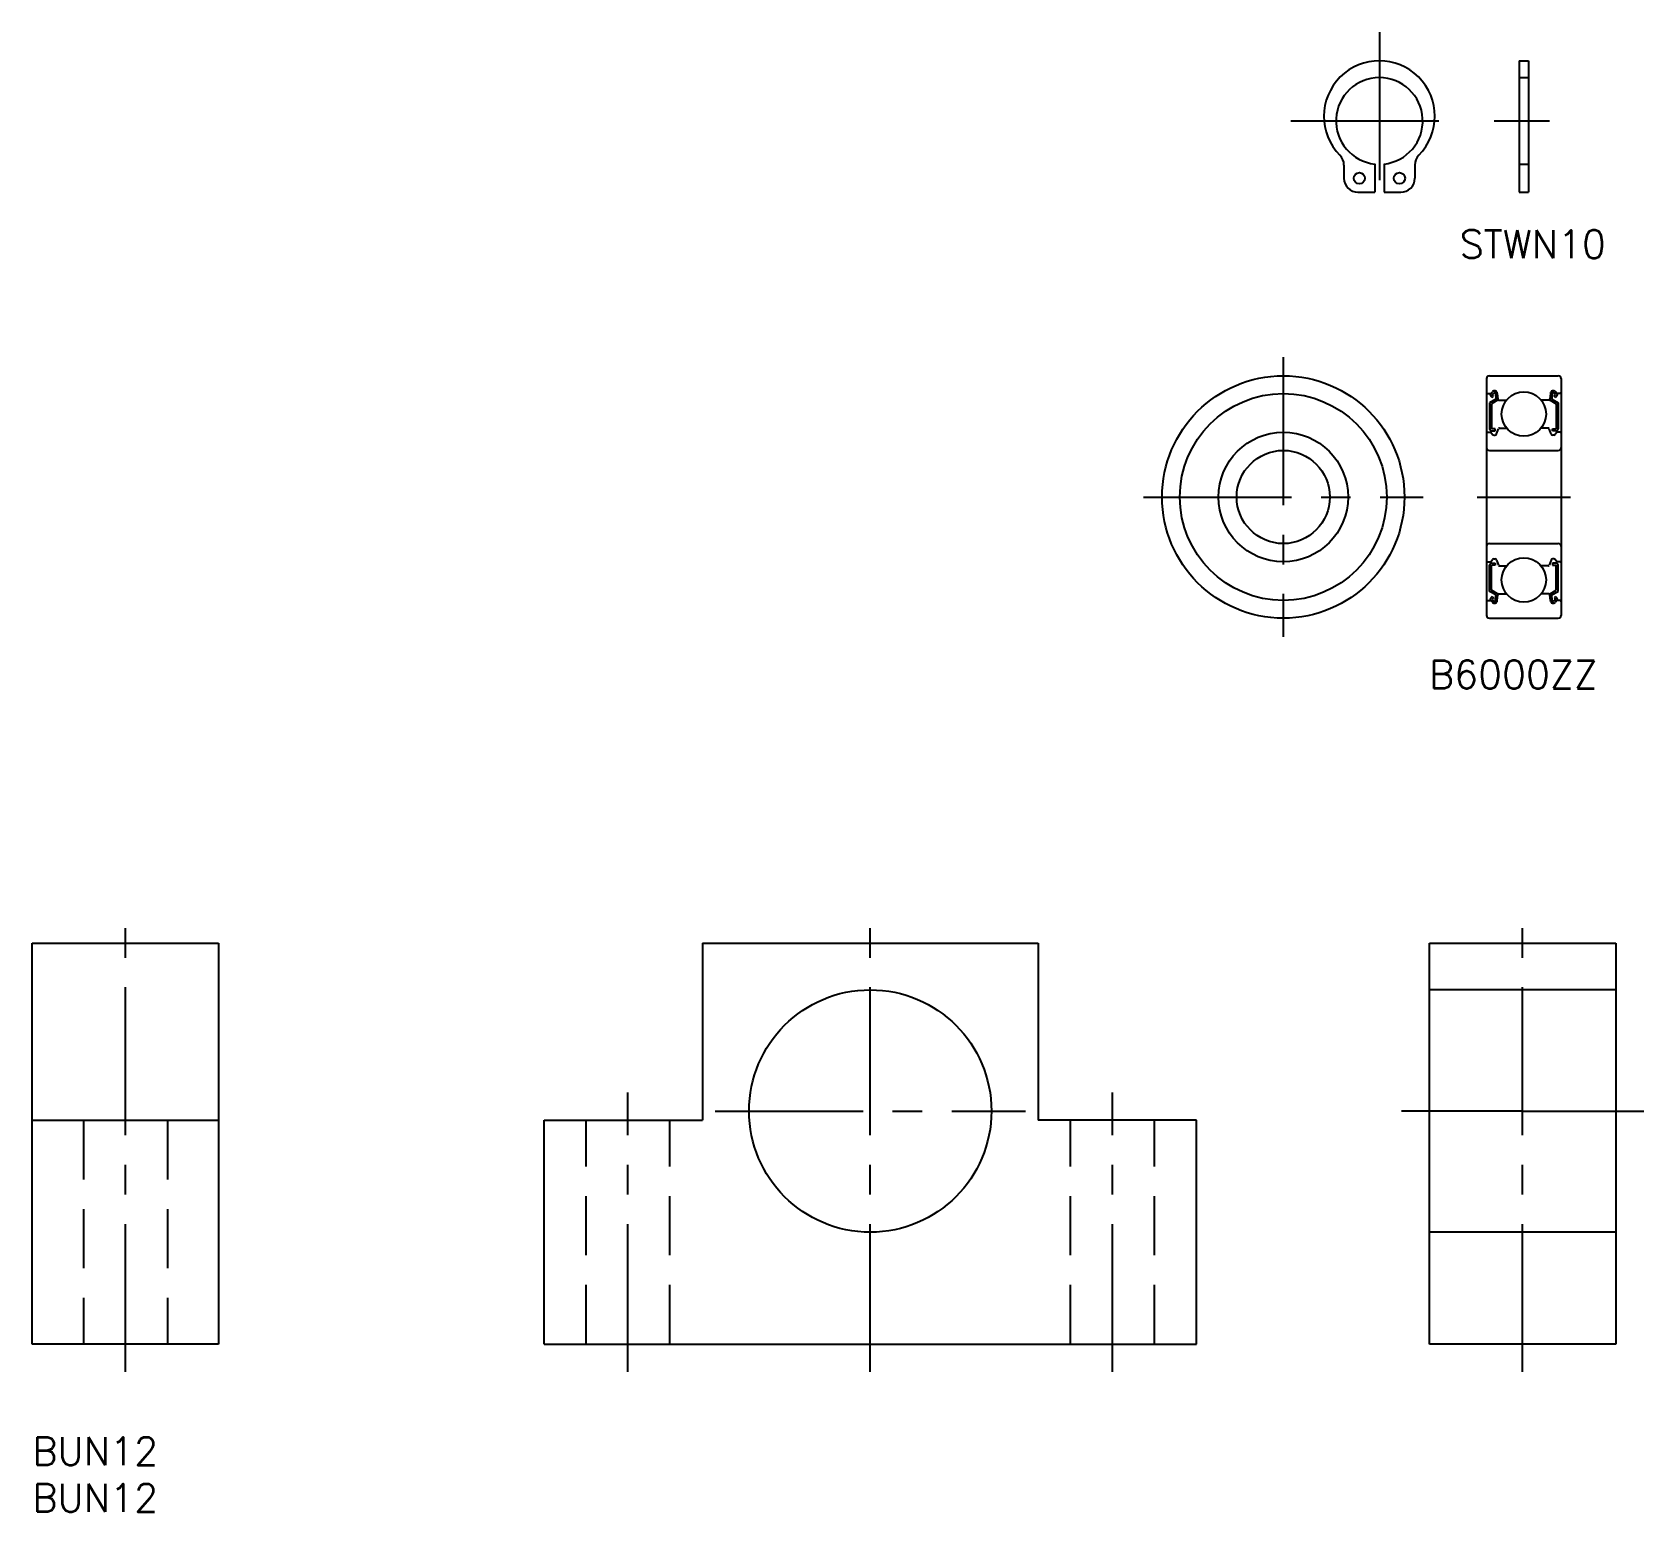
# Model space of a CAD drawing. Extents: x 0 to 173, y -8 to 151.
import ezdxf

# ---------------------------------------------------------------- set-up
doc = ezdxf.new("R2010")
doc.units = 0
doc.header["$LTSCALE"] = 0.5
doc.linetypes.add('CENTER', pattern=[50.8, 31.75, -6.35, 6.35, -6.35])
doc.linetypes.add('DASHED', pattern=[19.05, 12.7, -6.35])
for name, color, linetype in [('MSM_CENTER', 1, 'CENTER'), ('MSM_CONTINUOUS', 7, 'CONTINUOUS'), ('MSM_DASHED', 4, 'DASHED'), ('MSM_PART_NUMBER', 7, 'CONTINUOUS')]:
    doc.layers.add(name, color=color, linetype=linetype)
doc.styles.get("Standard").update_dxf_attribs({"font": 'txt.shx', "height": 3, "bigfont": 'bigfont.shx'})

# ---------------------------------------------------------------- blocks, each defined once
blk = doc.blocks.new('*U29')
at = {"layer": 'MSM_PART_NUMBER'}
blk.add_text('BUN12', height=3, dxfattribs=at).set_placement((0, -3))
blk = doc.blocks.new('*U30')
at = {"layer": 'MSM_PART_NUMBER'}
blk.add_text('BUN12', height=3, dxfattribs=at).set_placement((0, -8))

msp = doc.modelspace()

# ---------------------------------------------------------------- linework, layer by layer
at = {"layer": 'MSM_CENTER'}
for p, q in [((144.55, 150.75), (144.55, 131.72)), ((135.04, 141.23), (154.07, 141.23)), ((156.86, 141.23), (162.79, 141.23)), ((134.24, 115.88), (134.24, 85.88)), ((119.24, 100.88), (149.24, 100.88)), ((155.05, 100.88), (165.05, 100.88)), ((10, 7), (10, 56)), ((89.92, 7), (89.92, 56)), ((159.92, 7), (159.92, 56)), ((63.92, 7), (63.92, 37)), ((115.92, 7), (115.92, 37)), ((73.27, 35), (106.57, 35)), ((159.92, 35), (146.92, 35)), ((159.92, 35), (172.92, 35))]:
    msp.add_line(p, q, dxfattribs=at)
at = {"layer": 'MSM_CONTINUOUS'}
for p, q in [((159.55, 147.68), (159.55, 133.58)), ((159.55, 147.68), (160.55, 147.68)), ((160.55, 147.68), (160.55, 133.58)), ((144.05, 136.61), (144.05, 133.58)), ((145.05, 136.61), (145.05, 133.58)), ((140.75, 136.5), (140.75, 135.08)), ((144.05, 135.85), (144.05, 135.85)), ((144.05, 135.1), (144.05, 135.1)), ((148.35, 136.5), (148.35, 135.08)), ((142.25, 133.58), (144.05, 133.58)), ((145.05, 133.58), (146.85, 133.58)), ((159.55, 133.58), (160.55, 133.58)), ((156.05, 113.58), (156.05, 88.18)), ((156.35, 113.88), (163.75, 113.88)), ((164.05, 113.58), (164.05, 88.18)), ((156.15, 111.98), (156.51, 111.98)), ((157.03, 111.38), (156.38, 111)), ((156.38, 111), (156.38, 108.18)), ((156.5, 111.97), (156.67, 112.17)), ((156.65, 111.55), (156.51, 111.7)), ((157.23, 111.26), (156.58, 110.89)), ((156.58, 110.89), (156.58, 108.18)), ((156.65, 111.84), (156.82, 112.04)), ((156.8, 111.7), (156.65, 111.84)), ((156.65, 111.55), (156.8, 111.7)), ((157, 111.98), (157.03, 111.38)), ((157.2, 112), (157.26, 111.37)), ((157.23, 111.63), (157.23, 111.26)), ((157.36, 111.28), (158.2, 111.28)), ((162.75, 111.28), (161.9, 111.28)), ((162.9, 112), (162.85, 111.37)), ((162.87, 111.63), (162.87, 111.26)), ((162.87, 111.26), (163.52, 110.89)), ((163.1, 111.98), (163.07, 111.38)), ((163.07, 111.38), (163.72, 111)), ((163.45, 111.84), (163.28, 112.04)), ((163.31, 111.7), (163.45, 111.84)), ((163.45, 111.55), (163.31, 111.7)), ((163.6, 111.97), (163.43, 112.17)), ((163.45, 111.55), (163.59, 111.7)), ((163.52, 110.89), (163.52, 108.18)), ((163.95, 111.98), (163.59, 111.98)), ((163.72, 111), (163.72, 108.18)), ((156.15, 107.83), (156.5, 107.83)), ((156.5, 107.83), (156.69, 107.6)), ((156.98, 108.18), (156.58, 108.18)), ((156.58, 107.98), (156.98, 107.98)), ((156.85, 107.53), (156.94, 107.53)), ((156.98, 107.98), (156.98, 108.18)), ((157.13, 107.66), (157.33, 108.21)), ((157.43, 108.28), (158.2, 108.28)), ((162.68, 108.28), (161.9, 108.28)), ((162.97, 107.66), (162.77, 108.21)), ((163.12, 108.18), (163.52, 108.18)), ((163.12, 107.98), (163.12, 108.18)), ((163.52, 107.98), (163.12, 107.98)), ((163.26, 107.53), (163.16, 107.53)), ((163.6, 107.83), (163.41, 107.6)), ((163.95, 107.83), (163.6, 107.83)), ((156.35, 105.88), (163.75, 105.88)), ((156.35, 95.88), (163.75, 95.88)), ((156.15, 93.93), (156.5, 93.93)), ((156.38, 90.75), (156.38, 93.58)), ((156.5, 93.93), (156.69, 94.16)), ((156.58, 93.78), (156.98, 93.78)), ((156.58, 90.87), (156.58, 93.58)), ((156.98, 93.58), (156.58, 93.58)), ((156.85, 94.23), (156.94, 94.23)), ((156.98, 93.78), (156.98, 93.58)), ((157.13, 94.1), (157.33, 93.55)), ((157.43, 93.48), (158.2, 93.48)), ((162.68, 93.48), (161.9, 93.48)), ((162.97, 94.1), (162.77, 93.55)), ((163.52, 93.78), (163.12, 93.78)), ((163.12, 93.78), (163.12, 93.58)), ((163.12, 93.58), (163.52, 93.58)), ((163.26, 94.23), (163.16, 94.23)), ((163.6, 93.93), (163.41, 94.16)), ((163.52, 90.87), (163.52, 93.58)), ((163.95, 93.93), (163.6, 93.93)), ((163.72, 90.75), (163.72, 93.58)), ((157.03, 90.38), (156.38, 90.75)), ((156.65, 90.2), (156.51, 90.06)), ((157.23, 90.49), (156.58, 90.87)), ((156.65, 90.2), (156.8, 90.06)), ((156.8, 90.06), (156.65, 89.92)), ((156.65, 89.92), (156.82, 89.72)), ((157, 89.78), (157.03, 90.38)), ((157.2, 89.76), (157.26, 90.39)), ((157.23, 90.13), (157.23, 90.49)), ((157.36, 90.48), (158.2, 90.48)), ((162.75, 90.48), (161.9, 90.48)), ((162.9, 89.76), (162.85, 90.39)), ((162.87, 90.49), (163.52, 90.87)), ((162.87, 90.13), (162.87, 90.49)), ((163.07, 90.38), (163.72, 90.75)), ((163.1, 89.78), (163.07, 90.38)), ((163.45, 89.92), (163.28, 89.72)), ((163.45, 90.2), (163.31, 90.06)), ((163.31, 90.06), (163.45, 89.92)), ((163.45, 90.2), (163.59, 90.06)), ((156.15, 89.78), (156.51, 89.78)), ((156.5, 89.79), (156.67, 89.59)), ((163.6, 89.79), (163.43, 89.59)), ((163.95, 89.78), (163.59, 89.78)), ((156.35, 87.88), (163.75, 87.88)), ((0, 10), (0, 53)), ((0, 53), (20, 53)), ((20, 53), (20, 10)), ((71.92, 53), (71.92, 34)), ((71.92, 53), (107.92, 53)), ((107.92, 53), (107.92, 34)), ((149.92, 10), (149.92, 53)), ((149.92, 53), (169.92, 53)), ((169.92, 53), (169.92, 10)), ((169.92, 48), (149.92, 48)), ((0, 34), (20, 34)), ((54.92, 10), (54.92, 34)), ((124.92, 10), (124.92, 34)), ((169.89, 22), (149.92, 22)), ((20, 10), (0, 10)), ((54.92, 10), (124.92, 10)), ((169.92, 10), (149.92, 10))]:
    msp.add_line(p, q, dxfattribs=at)
for points in [[(54.92, 34), (71.92, 34)], [(124.92, 34), (107.92, 34)]]:
    msp.add_lwpolyline(points, dxfattribs=at)
for centre, radius in [((142.4, 135.08), 0.6), ((146.7, 135.08), 0.6), ((134.24, 100.88), 13), ((134.24, 100.88), 11.1), ((160.05, 109.78), 2.38), ((134.24, 100.88), 6.95), ((134.24, 100.88), 5), ((160.05, 91.98), 2.38), ((89.92, 35), 13)]:
    msp.add_circle(centre, radius, dxfattribs=at)
for centre, radius, start, end in [((144.55, 141.73), 5.95, 315.3497, 224.6503), ((144.55, 141.23), 4.65, 276.1728, 263.8272), ((139.25, 136.5), 1.5, 0, 44.6503), ((149.85, 136.5), 1.5, 135.3497, 180), ((142.25, 135.08), 1.5, 180, 270), ((146.85, 135.08), 1.5, 270, 0), ((156.35, 113.58), 0.3, 90, 180), ((163.75, 113.58), 0.3, 0, 90), ((156.15, 112.08), 0.1, 180, 270), ((156.65, 111.84), 0.2, 140.137, 225.002), ((156.9, 111.98), 0.3, 4.9354, 140.137), ((156.9, 111.98), 0.1, 3.1017, 139.9503), ((157.36, 111.38), 0.1, 184.9354, 270), ((162.75, 111.38), 0.1, 270, 355.0646), ((163.2, 111.98), 0.3, 39.863, 175.0646), ((163.2, 111.98), 0.1, 40.0497, 176.8983), ((163.45, 111.84), 0.2, 314.998, 39.863), ((163.95, 112.08), 0.1, 270, 0), ((156.15, 107.73), 0.1, 90, 180.8103), ((156.58, 108.18), 0.2, 180, 270), ((156.85, 107.73), 0.2, 219.9762, 270), ((156.94, 107.73), 0.2, 270, 339.9916), ((157.43, 108.18), 0.1, 90, 159.9916), ((162.68, 108.18), 0.1, 20.0084, 90), ((163.16, 107.73), 0.2, 200.0084, 270), ((163.26, 107.73), 0.2, 270, 320.0238), ((163.52, 108.18), 0.2, 270, 0), ((163.95, 107.73), 0.1, 359.1897, 90), ((156.35, 106.18), 0.3, 180, 270), ((163.75, 106.18), 0.3, 270, 0), ((156.35, 95.58), 0.3, 90, 180), ((163.75, 95.58), 0.3, 0, 90), ((156.15, 94.03), 0.1, 179.1897, 270), ((156.58, 93.58), 0.2, 90, 180), ((156.85, 94.03), 0.2, 90, 140.0238), ((156.94, 94.03), 0.2, 20.0084, 90), ((157.43, 93.58), 0.1, 200.0084, 270), ((162.68, 93.58), 0.1, 270, 339.9916), ((163.16, 94.03), 0.2, 90, 159.9916), ((163.26, 94.03), 0.2, 39.9762, 90), ((163.52, 93.58), 0.2, 0, 90), ((163.95, 94.03), 0.1, 270, 0.8103), ((156.65, 89.92), 0.2, 134.998, 219.863), ((157.36, 90.38), 0.1, 90, 175.0646), ((162.75, 90.38), 0.1, 4.9354, 90), ((163.45, 89.92), 0.2, 320.137, 45.002), ((156.15, 89.68), 0.1, 90, 180), ((156.9, 89.78), 0.3, 219.863, 355.0646), ((156.9, 89.78), 0.1, 220.0497, 356.8983), ((163.2, 89.78), 0.3, 184.9354, 320.137), ((163.2, 89.78), 0.1, 183.1017, 319.9503), ((163.95, 89.68), 0.1, 0, 90), ((156.35, 88.18), 0.3, 180, 270), ((163.75, 88.18), 0.3, 270, 0)]:
    msp.add_arc(centre, radius, start, end, dxfattribs=at)
at = {"layer": 'MSM_DASHED'}
for p, q in [((159.55, 145.88), (160.55, 145.88)), ((159.55, 136.58), (160.55, 136.58)), ((5.5, 34), (5.5, 10)), ((14.5, 34), (14.5, 10)), ((59.42, 10), (59.42, 34)), ((68.42, 10), (68.42, 34)), ((111.42, 10), (111.42, 34)), ((120.42, 10), (120.42, 34))]:
    msp.add_line(p, q, dxfattribs=at)

# ---------------------------------------------------------------- block references
at = {"layer": 'MSM_CONTINUOUS'}
for name in ['*U29', '*U30']:
    msp.add_blockref(name, (0, 0), dxfattribs=at)

# ---------------------------------------------------------------- texts
for s, p in [('STWN10', (153.17, 126.51)), ('B6000ZZ', (149.87, 80.33))]:
    msp.add_text(s, height=3, dxfattribs=at).set_placement(p)

doc.saveas('drawing.dxf')
